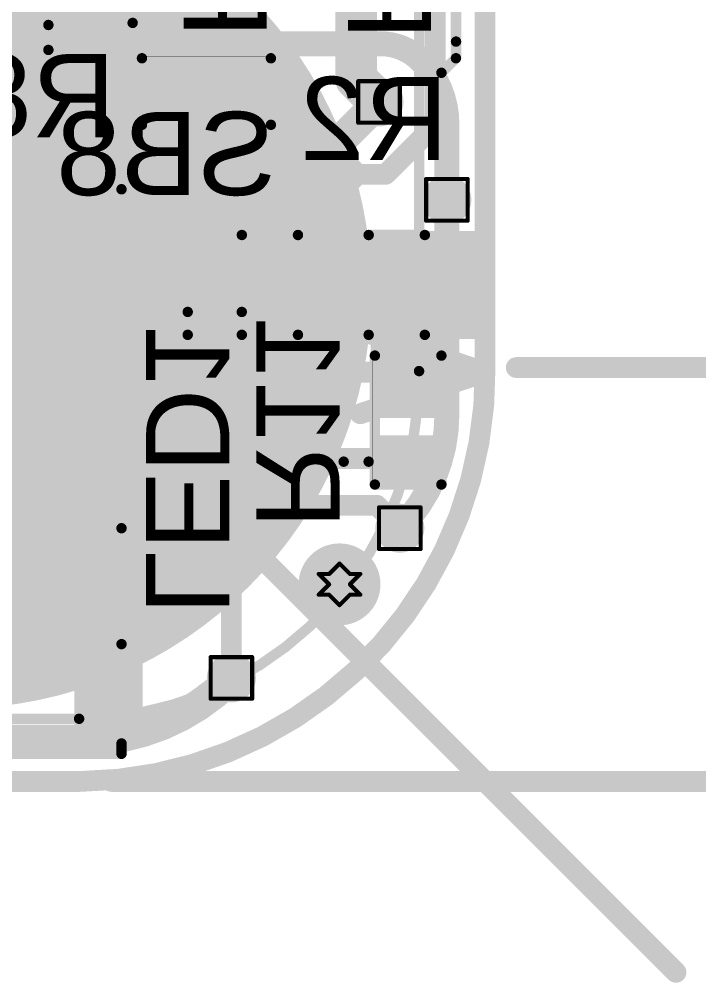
# Model space of a CAD drawing. Header units: millimetres. Extents: x -3.6 to 9.2, y -0.2 to 3.4.
# Drawn here: x -0.154 to 0.1727, y -0.1916 to 0.2718 of the extents above; entities that cross this region are included whole.
import ezdxf

# ---------------------------------------------------------------- set-up
doc = ezdxf.new("R2010")
doc.units = ezdxf.units.MM
doc.header["$MEASUREMENT"] = 0
for name, color, linetype in [('BottomLayer', 5, 'Continuous'), ('BottomOverlay', 54, 'Continuous'), ('BottomPaste', 16, 'Continuous'), ('BottomSolder', 6, 'Continuous'), ('DrillDrawing', 1, 'Continuous'), ('Mechanical1', 6, 'Continuous'), ('Mechanical2', 216, 'Continuous'), ('PadHoleLayer', 156, 'Continuous'), ('TopLayer', 1, 'Continuous'), ('TopOverlay', 2, 'Continuous'), ('TopPaste', 8, 'Continuous'), ('TopSolder', 216, 'Continuous'), ('ViaHoleLayer', 16, 'Continuous')]:
    doc.layers.add(name, color=color, linetype=linetype)
doc.styles.add('Arial', font='', dxfattribs={"height": 0.2})
doc.styles.get('Arial').set_extended_font_data('Arial')

# ---------------------------------------------------------------- blocks, each defined once
blk = doc.blocks.new('6_P___P____0_65___P_____B_1')
at = {"layer": 'BottomLayer'}
for points in [[(-0.00116, -0.09474), (-0.02084, -0.09474), (-0.02084, 0.06274), (-0.00116, 0.06274)], [(0.02443, -0.09474), (0.00475, -0.09474), (0.00475, 0.06274), (0.02443, 0.06274)], [(0.05002, -0.09474), (0.03034, -0.09474), (0.03034, 0.06274), (0.05002, 0.06274)], [(0.07561, -0.09474), (0.05593, -0.09474), (0.05593, 0.06274), (0.07561, 0.06274)], [(0.1012, -0.09474), (0.08152, -0.09474), (0.08152, 0.06274), (0.1012, 0.06274)], [(0.1268, -0.09474), (0.10711, -0.09474), (0.10711, 0.06274), (0.1268, 0.06274)]]:
    blk.add_hatch(color=5, dxfattribs=at).paths.add_polyline_path(points)
at = {"layer": 'BottomPaste'}
for points in [[(-0.00116, -0.09474), (-0.02084, -0.09474), (-0.02084, 0.06274), (-0.00116, 0.06274)], [(0.02443, -0.09474), (0.00475, -0.09474), (0.00475, 0.06274), (0.02443, 0.06274)], [(0.05002, -0.09474), (0.03034, -0.09474), (0.03034, 0.06274), (0.05002, 0.06274)], [(0.07561, -0.09474), (0.05593, -0.09474), (0.05593, 0.06274), (0.07561, 0.06274)], [(0.1012, -0.09474), (0.08152, -0.09474), (0.08152, 0.06274), (0.1012, 0.06274)], [(0.1268, -0.09474), (0.10711, -0.09474), (0.10711, 0.06274), (0.1268, 0.06274)]]:
    blk.add_hatch(color=16, dxfattribs=at).paths.add_polyline_path(points)
at = {"layer": 'BottomSolder'}
for points in [[(0.00284, -0.09874), (-0.02484, -0.09874), (-0.02484, 0.06674), (0.00284, 0.06674)], [(0.02843, -0.09874), (0.00075, -0.09874), (0.00075, 0.06674), (0.02843, 0.06674)], [(0.05402, -0.09874), (0.02634, -0.09874), (0.02634, 0.06674), (0.05402, 0.06674)], [(0.07961, -0.09874), (0.05193, -0.09874), (0.05193, 0.06674), (0.07961, 0.06674)], [(0.1052, -0.09874), (0.07752, -0.09874), (0.07752, 0.06674), (0.1052, 0.06674)], [(0.1308, -0.09874), (0.10311, -0.09874), (0.10311, 0.06674), (0.1308, 0.06674)]]:
    blk.add_hatch(color=6, dxfattribs=at).paths.add_polyline_path(points)
at = {"layer": 'BottomOverlay'}
for points, const_width in [([(-0.003, 0.084), (-0.018, 0.084)], 0.00787), ([(-0.011, 0.077), (-0.018, 0.084)], 0.00787), ([(-0.003, 0.084), (-0.01, 0.077)], 0.00787), ([(-0.02657, 0.068), (-0.02657, -0.095)], 0.005), ([(0.13253, 0.068), (-0.02657, 0.068)], 0.005), ([(0.13253, 0.068), (0.13253, -0.095)], 0.005), ([(-0.01171, -0.103), (-0.01871, -0.11)], 0.00787), ([(-0.00371, -0.11), (-0.01071, -0.103)], 0.00787), ([(-0.00371, -0.11), (-0.01871, -0.11)], 0.00787)]:
    blk.add_lwpolyline(points, dxfattribs=dict(at, const_width=const_width))
for points, const_width in [([(-0.01997, 0.084, 1), (-0.01603, 0.084, 1)], 0.00394), ([(-0.01997, 0.084, 1), (-0.01603, 0.084, 1)], 0.00394), ([(-0.00497, 0.084, 1), (-0.00103, 0.084, 1)], 0.00394), ([(-0.00497, 0.084, 1), (-0.00103, 0.084, 1)], 0.00394), ([(-0.01297, 0.077, 1), (-0.00903, 0.077, 1)], 0.00394), ([(-0.01197, 0.077, 1), (-0.00803, 0.077, 1)], 0.00394), ([(-0.02782, 0.068, 1), (-0.02532, 0.068, 1)], 0.0025), ([(-0.02782, 0.068, 1), (-0.02532, 0.068, 1)], 0.0025), ([(0.13128, 0.068, 1), (0.13378, 0.068, 1)], 0.0025), ([(0.13128, 0.068, 1), (0.13378, 0.068, 1)], 0.0025), ([(-0.02782, -0.095, 1), (-0.02532, -0.095, 1)], 0.0025), ([(0.13128, -0.095, 1), (0.13378, -0.095, 1)], 0.0025), ([(-0.01368, -0.103, 1), (-0.00974, -0.103, 1)], 0.00394), ([(-0.01268, -0.103, 1), (-0.00874, -0.103, 1)], 0.00394), ([(-0.02068, -0.11, 1), (-0.01674, -0.11, 1)], 0.00394), ([(-0.02068, -0.11, 1), (-0.01674, -0.11, 1)], 0.00394), ([(-0.00568, -0.11, 1), (-0.00174, -0.11, 1)], 0.00394), ([(-0.00568, -0.11, 1), (-0.00174, -0.11, 1)], 0.00394)]:
    blk.add_lwpolyline(points, format="xyb", close=True, dxfattribs=dict(at, const_width=const_width))
blk = doc.blocks.new('S______B______0402_B_2')
at = {"layer": 'BottomLayer'}
for points in [[(-0.0095, 0.0125), (-0.0095, -0.0125), (-0.0275, -0.0125), (-0.0275, 0.0125)], [(0.0275, 0.0125), (0.0275, -0.0125), (0.0095, -0.0125), (0.0095, 0.0125)]]:
    blk.add_hatch(color=5, dxfattribs=at).paths.add_polyline_path(points)
at = {"layer": 'BottomPaste'}
for points in [[(-0.0095, 0.0125), (-0.0095, -0.0125), (-0.0275, -0.0125), (-0.0275, 0.0125)], [(0.0275, 0.0125), (0.0275, -0.0125), (0.0095, -0.0125), (0.0095, 0.0125)]]:
    blk.add_hatch(color=16, dxfattribs=at).paths.add_polyline_path(points)
at = {"layer": 'BottomSolder'}
for points in [[(-0.00733, 0.01467), (-0.00733, -0.01467), (-0.02967, -0.01467), (-0.02967, 0.01467)], [(0.02967, 0.01467), (0.02967, -0.01467), (0.00733, -0.01467), (0.00733, 0.01467)]]:
    blk.add_hatch(color=6, dxfattribs=at).paths.add_polyline_path(points)
at = {"layer": 'BottomOverlay'}
for points, const_width in [([(-0.031, -0.016), (-0.031, 0.016)], 0.005), ([(-0.031, 0.016), (0.031, 0.016)], 0.005), ([(-0.032, 0.017), (0.032, 0.017)], 0.000127), ([(0.031, -0.016), (0.031, 0.016)], 0.005), ([(-0.031, -0.016), (0.031, -0.016)], 0.005)]:
    blk.add_lwpolyline(points, dxfattribs=dict(at, const_width=const_width))
for points, const_width in [([(-0.03225, 0.016, 1), (-0.02975, 0.016, 1)], 0.0025), ([(-0.03225, 0.016, 1), (-0.02975, 0.016, 1)], 0.0025), ([(-0.03203, 0.017, 1), (-0.03197, 0.017, 1)], 0.0000635), ([(0.02975, 0.016, 1), (0.03225, 0.016, 1)], 0.0025), ([(0.02975, 0.016, 1), (0.03225, 0.016, 1)], 0.0025), ([(0.03197, 0.017, 1), (0.03203, 0.017, 1)], 0.0000635), ([(-0.03225, -0.016, 1), (-0.02975, -0.016, 1)], 0.0025), ([(-0.03225, -0.016, 1), (-0.02975, -0.016, 1)], 0.0025), ([(0.02975, -0.016, 1), (0.03225, -0.016, 1)], 0.0025), ([(0.02975, -0.016, 1), (0.03225, -0.016, 1)], 0.0025)]:
    blk.add_lwpolyline(points, format="xyb", close=True, dxfattribs=dict(at, const_width=const_width))
blk = doc.blocks.new('RES_0402_B_14')
at = {"layer": 'BottomLayer'}
for points in [[(-0.0095, 0.0125), (-0.0095, -0.0125), (-0.0275, -0.0125), (-0.0275, 0.0125)], [(0.0275, 0.0125), (0.0275, -0.0125), (0.0095, -0.0125), (0.0095, 0.0125)]]:
    blk.add_hatch(color=5, dxfattribs=at).paths.add_polyline_path(points)
at = {"layer": 'BottomPaste'}
for points in [[(-0.0095, 0.0125), (-0.0095, -0.0125), (-0.0275, -0.0125), (-0.0275, 0.0125)], [(0.0275, 0.0125), (0.0275, -0.0125), (0.0095, -0.0125), (0.0095, 0.0125)]]:
    blk.add_hatch(color=16, dxfattribs=at).paths.add_polyline_path(points)
at = {"layer": 'BottomSolder'}
for points in [[(-0.00733, 0.01467), (-0.00733, -0.01467), (-0.02967, -0.01467), (-0.02967, 0.01467)], [(0.02967, 0.01467), (0.02967, -0.01467), (0.00733, -0.01467), (0.00733, 0.01467)]]:
    blk.add_hatch(color=6, dxfattribs=at).paths.add_polyline_path(points)
at = {"layer": 'BottomOverlay'}
for points, const_width in [([(-0.031, 0.016), (-0.031, -0.016)], 0.005), ([(-0.031, 0.016), (0.031, 0.016)], 0.005), ([(-0.032, 0.017), (0.032, 0.017)], 0.000127), ([(0.031, 0.016), (0.031, -0.016)], 0.005), ([(-0.031, -0.016), (0.031, -0.016)], 0.005)]:
    blk.add_lwpolyline(points, dxfattribs=dict(at, const_width=const_width))
for points, const_width in [([(-0.03225, 0.016, 1), (-0.02975, 0.016, 1)], 0.0025), ([(-0.03225, 0.016, 1), (-0.02975, 0.016, 1)], 0.0025), ([(-0.03203, 0.017, 1), (-0.03197, 0.017, 1)], 0.0000635), ([(0.02975, 0.016, 1), (0.03225, 0.016, 1)], 0.0025), ([(0.02975, 0.016, 1), (0.03225, 0.016, 1)], 0.0025), ([(0.03197, 0.017, 1), (0.03203, 0.017, 1)], 0.0000635), ([(-0.03225, -0.016, 1), (-0.02975, -0.016, 1)], 0.0025), ([(-0.03225, -0.016, 1), (-0.02975, -0.016, 1)], 0.0025), ([(0.02975, -0.016, 1), (0.03225, -0.016, 1)], 0.0025), ([(0.02975, -0.016, 1), (0.03225, -0.016, 1)], 0.0025)]:
    blk.add_lwpolyline(points, format="xyb", close=True, dxfattribs=dict(at, const_width=const_width))
blk = doc.blocks.new('LED_0603_B_17')
at = {"layer": 'BottomLayer'}
for points in [[(-0.03937, 0.01969), (-0.01969, 0.01969), (-0.01969, -0.01969), (-0.03937, -0.01969)], [(0.01969, 0.01969), (0.03937, 0.01969), (0.03937, -0.01969), (0.01969, -0.01969)]]:
    blk.add_hatch(color=5, dxfattribs=at).paths.add_polyline_path(points)
at = {"layer": 'BottomOverlay'}
blk.add_hatch(color=54, dxfattribs=at).paths.add_polyline_path([(0.044, -0.026), (0.069, -0.026), (0.069, 0.026), (0.044, 0.026)])
at = {"layer": 'BottomPaste'}
for points in [[(-0.03937, 0.01969), (-0.01969, 0.01969), (-0.01969, -0.01969), (-0.03937, -0.01969)], [(0.01969, 0.01969), (0.03937, 0.01969), (0.03937, -0.01969), (0.01969, -0.01969)]]:
    blk.add_hatch(color=16, dxfattribs=at).paths.add_polyline_path(points)
at = {"layer": 'BottomSolder'}
for points in [[(-0.04337, 0.02369), (-0.01569, 0.02369), (-0.01569, -0.02369), (-0.04337, -0.02369)], [(0.01569, 0.02369), (0.04337, 0.02369), (0.04337, -0.02369), (0.01569, -0.02369)]]:
    blk.add_hatch(color=6, dxfattribs=at).paths.add_polyline_path(points)
at = {"layer": 'BottomOverlay', "const_width": 0.005}
for points in [[(-0.044, -0.024), (-0.044, 0.024)], [(-0.044, 0.024), (-0.017, 0.024)], [(0.017, 0.024), (0.044, 0.024)], [(0.044, -0.024), (0.044, 0.024)], [(-0.044, -0.024), (-0.017, -0.024)], [(0.017, -0.024), (0.044, -0.024)]]:
    blk.add_lwpolyline(points, dxfattribs=at)
at = {"layer": 'BottomOverlay', "const_width": 0.0025}
for points in [[(-0.04525, 0.024, 1), (-0.04275, 0.024, 1)], [(-0.04525, 0.024, 1), (-0.04275, 0.024, 1)], [(-0.01825, 0.024, 1), (-0.01575, 0.024, 1)], [(0.01575, 0.024, 1), (0.01825, 0.024, 1)], [(0.04275, 0.024, 1), (0.04525, 0.024, 1)], [(0.04275, 0.024, 1), (0.04525, 0.024, 1)], [(-0.04525, -0.024, 1), (-0.04275, -0.024, 1)], [(-0.04525, -0.024, 1), (-0.04275, -0.024, 1)], [(-0.01825, -0.024, 1), (-0.01575, -0.024, 1)], [(0.01575, -0.024, 1), (0.01825, -0.024, 1)], [(0.04275, -0.024, 1), (0.04525, -0.024, 1)], [(0.04275, -0.024, 1), (0.04525, -0.024, 1)]]:
    blk.add_lwpolyline(points, format="xyb", close=True, dxfattribs=at)
blk = doc.blocks.new('R__0402_B_23')
at = {"layer": 'BottomLayer'}
for points in [[(-0.0095, 0.0125), (-0.0095, -0.0125), (-0.0275, -0.0125), (-0.0275, 0.0125)], [(0.0275, 0.0125), (0.0275, -0.0125), (0.0095, -0.0125), (0.0095, 0.0125)]]:
    blk.add_hatch(color=5, dxfattribs=at).paths.add_polyline_path(points)
at = {"layer": 'BottomPaste'}
for points in [[(-0.0095, 0.0125), (-0.0095, -0.0125), (-0.0275, -0.0125), (-0.0275, 0.0125)], [(0.0275, 0.0125), (0.0275, -0.0125), (0.0095, -0.0125), (0.0095, 0.0125)]]:
    blk.add_hatch(color=16, dxfattribs=at).paths.add_polyline_path(points)
at = {"layer": 'BottomSolder'}
for points in [[(-0.0055, 0.0165), (-0.0055, -0.0165), (-0.0315, -0.0165), (-0.0315, 0.0165)], [(0.0315, 0.0165), (0.0315, -0.0165), (0.0055, -0.0165), (0.0055, 0.0165)]]:
    blk.add_hatch(color=6, dxfattribs=at).paths.add_polyline_path(points)
at = {"layer": 'BottomOverlay'}
for points, const_width in [([(-0.031, 0.016), (0.031, 0.016)], 0.005), ([(-0.031, -0.016), (-0.031, 0.016)], 0.005), ([(-0.032, 0.017), (0.032, 0.017)], 0.000127), ([(0.031, -0.016), (0.031, 0.016)], 0.005), ([(-0.031, -0.016), (0.031, -0.016)], 0.005)]:
    blk.add_lwpolyline(points, dxfattribs=dict(at, const_width=const_width))
for points, const_width in [([(-0.03225, 0.016, 1), (-0.02975, 0.016, 1)], 0.0025), ([(-0.03225, 0.016, 1), (-0.02975, 0.016, 1)], 0.0025), ([(-0.03203, 0.017, 1), (-0.03197, 0.017, 1)], 0.0000635), ([(0.02975, 0.016, 1), (0.03225, 0.016, 1)], 0.0025), ([(0.02975, 0.016, 1), (0.03225, 0.016, 1)], 0.0025), ([(0.03197, 0.017, 1), (0.03203, 0.017, 1)], 0.0000635), ([(-0.03225, -0.016, 1), (-0.02975, -0.016, 1)], 0.0025), ([(-0.03225, -0.016, 1), (-0.02975, -0.016, 1)], 0.0025), ([(0.02975, -0.016, 1), (0.03225, -0.016, 1)], 0.0025), ([(0.02975, -0.016, 1), (0.03225, -0.016, 1)], 0.0025)]:
    blk.add_lwpolyline(points, format="xyb", close=True, dxfattribs=dict(at, const_width=const_width))
blk = doc.blocks.new('SEMG_SENSOR_33')
at = {"layer": 'TopLayer'}
h = blk.add_hatch(color=1, dxfattribs=at)
edge = h.paths.add_edge_path()
edge.add_arc((0, -0.3932), 0.19685, 0, 360)
at = {"layer": 'TopPaste'}
h = blk.add_hatch(color=8, dxfattribs=at)
edge = h.paths.add_edge_path()
edge.add_arc((0, -0.3932), 0.19685, 0, 360)
at = {"layer": 'TopSolder'}
h = blk.add_hatch(color=216, dxfattribs=at)
edge = h.paths.add_edge_path()
edge.add_arc((0, -0.3932), 0.20085, 0, 360)
at = {"layer": 'TopOverlay', "const_width": 0.005}
for points in [[(0.22375, -0.43172), (0.22375, 0.43172)], [(-0.06026, -0.59892), (0.06026, -0.59892)]]:
    blk.add_lwpolyline(points, dxfattribs=at)
blk.add_lwpolyline([(0.22375, -0.43172, -0.414214), (0.06026, -0.59892)], format="xyb", dxfattribs=at)
at = {"layer": 'TopOverlay', "const_width": 0.0025}
for points in [[(0.2225, -0.43172, 1), (0.225, -0.43172, 1)], [(0.2225, -0.43172, 1), (0.225, -0.43172, 1)], [(0.05901, -0.59892, 1), (0.06151, -0.59892, 1)], [(0.05901, -0.59892, 1), (0.06151, -0.59892, 1)]]:
    blk.add_lwpolyline(points, format="xyb", close=True, dxfattribs=at)

msp = doc.modelspace()

# ---------------------------------------------------------------- hatches: boundary and pattern name
at = {"layer": 'BottomLayer'}
for points in [[(-0.19598, 0.253), (-0.141, 0.253), (-0.141, 0.299), (-0.19598, 0.299)], [(-0.056, 0.124), (-0.022, 0.124), (-0.022, 0.266), (-0.056, 0.266)], [(0.01502, 0.08), (0.04602, 0.08), (0.04602, 0.168), (0.01502, 0.168)], [(-0.09859, -0.0325), (-0.09859, -0.0725), (-0.12359, -0.0725), (-0.12359, -0.0325)]]:
    msp.add_hatch(color=5, dxfattribs=at).paths.add_polyline_path(points)
h = msp.add_hatch(color=5, dxfattribs=at)
edge = h.paths.add_edge_path()
edge.add_arc((0.019, 0.232), 0.01181, 0, 360)
h = msp.add_hatch(color=5, dxfattribs=at)
edge = h.paths.add_edge_path()
edge.add_arc((0.05163, 0.1849), 0.01181, 0, 360)
h = msp.add_hatch(color=5, dxfattribs=at)
edge = h.paths.add_edge_path()
edge.add_arc((0.029, 0.027), 0.01181, 0, 360)
h = msp.add_hatch(color=5, dxfattribs=at)
edge = h.paths.add_edge_path()
edge.add_arc((-0.052, -0.045), 0.01181, 0, 360)
at = {"layer": 'BottomPaste'}
msp.add_hatch(color=16, dxfattribs=at).paths.add_polyline_path([(-0.09859, -0.0325), (-0.09859, -0.0725), (-0.12359, -0.0725), (-0.12359, -0.0325)])
at = {"layer": 'BottomSolder'}
h = msp.add_hatch(color=6, dxfattribs=at)
edge = h.paths.add_edge_path()
edge.add_arc((0, 0), 0.004, 0, 360)
msp.add_hatch(color=6, dxfattribs=at).paths.add_polyline_path([(-0.09459, -0.0285), (-0.09459, -0.0765), (-0.12759, -0.0765), (-0.12759, -0.0285)])
at = {"layer": 'PadHoleLayer'}
h = msp.add_hatch(color=156, dxfattribs=at)
edge = h.paths.add_edge_path()
edge.add_arc((0, 0), 0.01969, 0, 360)
at = {"layer": 'TopLayer'}
h = msp.add_hatch(color=1, dxfattribs=at)
edge = h.paths.add_edge_path()
edge.add_arc((0.019, 0.232), 0.01181, 0, 360)
h = msp.add_hatch(color=1, dxfattribs=at)
edge = h.paths.add_edge_path()
edge.add_arc((0.05163, 0.1849), 0.01181, 0, 360)
h = msp.add_hatch(color=1, dxfattribs=at)
edge = h.paths.add_edge_path()
edge.add_arc((0.029, 0.027), 0.01181, 0, 360)
h = msp.add_hatch(color=1, dxfattribs=at)
edge = h.paths.add_edge_path()
edge.add_arc((-0.052, -0.045), 0.01181, 0, 360)
at = {"layer": 'TopSolder'}
h = msp.add_hatch(color=216, dxfattribs=at)
edge = h.paths.add_edge_path()
edge.add_arc((0, 0), 0.004, 0, 360)
at = {"layer": 'ViaHoleLayer'}
h = msp.add_hatch(color=16, dxfattribs=at)
edge = h.paths.add_edge_path()
edge.add_arc((0.019, 0.232), 0.00591, 0, 360)
h = msp.add_hatch(color=16, dxfattribs=at)
edge = h.paths.add_edge_path()
edge.add_arc((0.05163, 0.1849), 0.00591, 0, 360)
h = msp.add_hatch(color=16, dxfattribs=at)
edge = h.paths.add_edge_path()
edge.add_arc((0.029, 0.027), 0.00591, 0, 360)
h = msp.add_hatch(color=16, dxfattribs=at)
edge = h.paths.add_edge_path()
edge.add_arc((-0.052, -0.045), 0.00591, 0, 360)

# ---------------------------------------------------------------- linework, layer by layer
at = {"layer": 'BottomLayer'}
for points, const_width in [([(-0.0825, 0.2635), (-0.04787, 0.29813)], 0.012), ([(-0.0825, 0.237), (-0.0825, 0.2635)], 0.012), ([(-0.042, 0.26), (0.01969, 0.26)], 0.012), ([(-0.0455, 0.237), (-0.0455, 0.25155)], 0.012), ([(-0.0455, 0.2115), (-0.0455, 0.237)], 0.01), ([(-0.0015, 0.2115), (0.019, 0.232)], 0.015), ([(0.05163, 0.1849), (0.05163, 0.2215)], 0.012), ([(-0.0455, 0.2115), (-0.039, 0.218)], 0.015), ([(-0.048, 0.209), (-0.0455, 0.2115)], 0.015), ([(-0.0015, 0.114), (-0.0015, 0.2115)], 0.015), ([(-0.146, 0.199), (-0.136, 0.209)], 0.015), ([(-0.136, 0.209), (-0.048, 0.209)], 0.015), ([(-0.146, 0.183), (-0.146, 0.199)], 0.015), ([(-0.0995, 0.016), (-0.0015, 0.114)], 0.015), ([(-0.088, -0.003), (-0.0245, 0.0605)], 0.01), ([(-0.0245, 0.0605), (0.033, 0.0605)], 0.01), ([(-0.052, 0.007), (-0.021, 0.038)], 0.01), ([(-0.021, 0.038), (0.018, 0.038)], 0.01), ([(0.018, 0.038), (0.029, 0.027)], 0.01), ([(-0.162, 0.016), (-0.0995, 0.016)], 0.015), ([(-0.052, -0.045), (-0.052, 0.007)], 0.01), ([(-0.27116, -0.003), (-0.088, -0.003)], 0.01)]:
    msp.add_lwpolyline(points, dxfattribs=dict(at, const_width=const_width))
for points, const_width in [([(-0.0855, 0.2635, 1), (-0.0795, 0.2635, 1)], 0.006), ([(-0.0855, 0.2635, 1), (-0.0795, 0.2635, 1)], 0.006), ([(-0.045, 0.26, 1), (-0.039, 0.26, 1)], 0.006), ([(-0.045, 0.26, 1), (-0.039, 0.26, 1)], 0.006), ([(0.01669, 0.26, 1), (0.02269, 0.26, 1)], 0.006), ([(0.01669, 0.26, 1), (0.02269, 0.26, 1)], 0.006), ([(-0.0485, 0.25155, 1), (-0.0425, 0.25155, 1)], 0.006), ([(-0.0485, 0.25155, 1), (-0.0425, 0.25155, 1)], 0.006), ([(0.036, 0.252, 1), (0.042, 0.252, 1)], 0.006), ([(0.036, 0.252, 1), (0.042, 0.252, 1)], 0.006), ([(-0.0855, 0.237, 1), (-0.0795, 0.237, 1)], 0.006), ([(-0.0485, 0.237, 1), (-0.0425, 0.237, 1)], 0.006), ([(-0.048, 0.237, 1), (-0.043, 0.237, 1)], 0.005), ([(0.01525, 0.232, 1), (0.02275, 0.232, 1)], 0.0075), ([(0.04863, 0.2215, 1), (0.05463, 0.2215, 1)], 0.006), ([(0.04863, 0.2215, 1), (0.05463, 0.2215, 1)], 0.006), ([(-0.04275, 0.218, 1), (-0.03525, 0.218, 1)], 0.0075), ([(-0.04925, 0.2115, 1), (-0.04175, 0.2115, 1)], 0.0075), ([(-0.04925, 0.2115, 1), (-0.04175, 0.2115, 1)], 0.0075), ([(-0.00525, 0.2115, 1), (0.00225, 0.2115, 1)], 0.0075), ([(-0.00525, 0.2115, 1), (0.00225, 0.2115, 1)], 0.0075), ([(-0.13975, 0.209, 1), (-0.13225, 0.209, 1)], 0.0075), ([(-0.13975, 0.209, 1), (-0.13225, 0.209, 1)], 0.0075), ([(-0.05175, 0.209, 1), (-0.04425, 0.209, 1)], 0.0075), ([(-0.05175, 0.209, 1), (-0.04425, 0.209, 1)], 0.0075), ([(-0.048, 0.2115, 1), (-0.043, 0.2115, 1)], 0.005), ([(-0.14975, 0.199, 1), (-0.14225, 0.199, 1)], 0.0075), ([(-0.14975, 0.199, 1), (-0.14225, 0.199, 1)], 0.0075), ([(-0.14975, 0.183, 1), (-0.14225, 0.183, 1)], 0.0075), ([(0.04863, 0.1849, 1), (0.05463, 0.1849, 1)], 0.006), ([(-0.00525, 0.114, 1), (0.00225, 0.114, 1)], 0.0075), ([(-0.00525, 0.114, 1), (0.00225, 0.114, 1)], 0.0075), ([(-0.027, 0.0605, 1), (-0.022, 0.0605, 1)], 0.005), ([(-0.027, 0.0605, 1), (-0.022, 0.0605, 1)], 0.005), ([(0.0305, 0.0605, 1), (0.0355, 0.0605, 1)], 0.005), ([(-0.0235, 0.038, 1), (-0.0185, 0.038, 1)], 0.005), ([(-0.0235, 0.038, 1), (-0.0185, 0.038, 1)], 0.005), ([(0.0155, 0.038, 1), (0.0205, 0.038, 1)], 0.005), ([(0.0155, 0.038, 1), (0.0205, 0.038, 1)], 0.005), ([(0.0265, 0.027, 1), (0.0315, 0.027, 1)], 0.005), ([(-0.10325, 0.016, 1), (-0.09575, 0.016, 1)], 0.0075), ([(-0.10325, 0.016, 1), (-0.09575, 0.016, 1)], 0.0075), ([(-0.0545, 0.007, 1), (-0.0495, 0.007, 1)], 0.005), ([(-0.0545, 0.007, 1), (-0.0495, 0.007, 1)], 0.005), ([(-0.0905, -0.003, 1), (-0.0855, -0.003, 1)], 0.005), ([(-0.0905, -0.003, 1), (-0.0855, -0.003, 1)], 0.005), ([(-0.0545, -0.045, 1), (-0.0495, -0.045, 1)], 0.005)]:
    msp.add_lwpolyline(points, format="xyb", close=True, dxfattribs=dict(at, const_width=const_width))
at = {"layer": 'BottomLayer', "const_width": 0.012}
for points in [[(-0.0455, 0.25155, -0.198912), (-0.042, 0.26)], [(0.01969, 0.26, -0.198912), (0.039, 0.252)], [(0.039, 0.252, -0.198912), (0.05163, 0.2215)]]:
    msp.add_lwpolyline(points, format="xyb", dxfattribs=at)
at = {"layer": 'BottomOverlay', "const_width": 0.005}
for points in [[(0.05602, 0.261), (0.05602, 0.424)], [(-0.14, 0.257), (-0.14, 0.269)], [(0.056, 0.253), (0.05602, 0.261)], [(0.049, 0.246), (0.056, 0.253)], [(-0.073, 0.12), (-0.073, 0.131)], [(-0.073, 0.131), (-0.047, 0.131)], [(0.002, 0.059), (0.014, 0.059)], [(-0.10483, -0.02875), (-0.10483, 0.027)], [(-0.10483, -0.0815), (-0.10483, -0.0765)], [(-0.26369, -0.0815), (-0.10483, -0.0815)]]:
    msp.add_lwpolyline(points, dxfattribs=at)
at = {"layer": 'BottomOverlay', "const_width": 0.0025}
for points in [[(-0.14125, 0.269, 1), (-0.13875, 0.269, 1)], [(-0.14125, 0.257, 1), (-0.13875, 0.257, 1)], [(0.05477, 0.261, 1), (0.05727, 0.261, 1)], [(0.05477, 0.261, 1), (0.05727, 0.261, 1)], [(0.05475, 0.253, 1), (0.05725, 0.253, 1)], [(0.05475, 0.253, 1), (0.05725, 0.253, 1)], [(0.04775, 0.246, 1), (0.05025, 0.246, 1)], [(-0.07425, 0.131, 1), (-0.07175, 0.131, 1)], [(-0.07425, 0.131, 1), (-0.07175, 0.131, 1)], [(-0.04825, 0.131, 1), (-0.04575, 0.131, 1)], [(-0.07425, 0.12, 1), (-0.07175, 0.12, 1)], [(0.00075, 0.059, 1), (0.00325, 0.059, 1)], [(0.01275, 0.059, 1), (0.01525, 0.059, 1)], [(-0.10608, 0.027, 1), (-0.10358, 0.027, 1)], [(-0.10608, -0.02875, 1), (-0.10358, -0.02875, 1)], [(-0.10608, -0.0765, 1), (-0.10358, -0.0765, 1)], [(-0.10608, -0.0815, 1), (-0.10358, -0.0815, 1)], [(-0.10608, -0.0815, 1), (-0.10358, -0.0815, 1)]]:
    msp.add_lwpolyline(points, format="xyb", close=True, dxfattribs=at)
at = {"layer": 'DrillDrawing', "const_width": 0.002}
for points in [[(0.009, 0.242), (0.029, 0.242)], [(0.009, 0.222), (0.009, 0.242)], [(0.029, 0.222), (0.029, 0.242)], [(0.009, 0.222), (0.029, 0.222)], [(0.04163, 0.1949), (0.06163, 0.1949)], [(0.04163, 0.1749), (0.04163, 0.1949)], [(0.06163, 0.1749), (0.06163, 0.1949)], [(0.04163, 0.1749), (0.06163, 0.1749)], [(0.019, 0.037), (0.039, 0.037)], [(0.019, 0.017), (0.019, 0.037)], [(0.039, 0.017), (0.039, 0.037)], [(0.019, 0.017), (0.039, 0.017)], [(-0.005, 0.005), (0, 0.01)], [(0, 0.01), (0.005, 0.005)], [(-0.01, 0.005), (-0.005, 0)], [(-0.01, 0.005), (-0.005, 0.005)], [(0.005, 0.005), (0.01, 0.005)], [(0.005, 0), (0.01, 0.005)], [(-0.01, -0.005), (-0.005, 0)], [(0.005, 0), (0.01, -0.005)], [(-0.01, -0.005), (-0.005, -0.005)], [(-0.005, -0.005), (0, -0.01)], [(0, -0.01), (0.005, -0.005)], [(0.005, -0.005), (0.01, -0.005)], [(-0.062, -0.035), (-0.042, -0.035)], [(-0.062, -0.055), (-0.062, -0.035)], [(-0.042, -0.055), (-0.042, -0.035)], [(-0.062, -0.055), (-0.042, -0.055)]]:
    msp.add_lwpolyline(points, dxfattribs=at)
at = {"layer": 'DrillDrawing', "const_width": 0.001}
for points in [[(0.0085, 0.242, 1), (0.0095, 0.242, 1)], [(0.0085, 0.242, 1), (0.0095, 0.242, 1)], [(0.0285, 0.242, 1), (0.0295, 0.242, 1)], [(0.0285, 0.242, 1), (0.0295, 0.242, 1)], [(0.0085, 0.222, 1), (0.0095, 0.222, 1)], [(0.0085, 0.222, 1), (0.0095, 0.222, 1)], [(0.0285, 0.222, 1), (0.0295, 0.222, 1)], [(0.0285, 0.222, 1), (0.0295, 0.222, 1)], [(0.04113, 0.1949, 1), (0.04213, 0.1949, 1)], [(0.04113, 0.1949, 1), (0.04213, 0.1949, 1)], [(0.06113, 0.1949, 1), (0.06213, 0.1949, 1)], [(0.06113, 0.1949, 1), (0.06213, 0.1949, 1)], [(0.04113, 0.1749, 1), (0.04213, 0.1749, 1)], [(0.04113, 0.1749, 1), (0.04213, 0.1749, 1)], [(0.06113, 0.1749, 1), (0.06213, 0.1749, 1)], [(0.06113, 0.1749, 1), (0.06213, 0.1749, 1)], [(0.0185, 0.037, 1), (0.0195, 0.037, 1)], [(0.0185, 0.037, 1), (0.0195, 0.037, 1)], [(0.0385, 0.037, 1), (0.0395, 0.037, 1)], [(0.0385, 0.037, 1), (0.0395, 0.037, 1)], [(0.0185, 0.017, 1), (0.0195, 0.017, 1)], [(0.0185, 0.017, 1), (0.0195, 0.017, 1)], [(0.0385, 0.017, 1), (0.0395, 0.017, 1)], [(0.0385, 0.017, 1), (0.0395, 0.017, 1)], [(-0.0005, 0.01, 1), (0.0005, 0.01, 1)], [(-0.0005, 0.01, 1), (0.0005, 0.01, 1)], [(-0.0105, 0.005, 1), (-0.0095, 0.005, 1)], [(-0.0105, 0.005, 1), (-0.0095, 0.005, 1)], [(-0.0055, 0.005, 1), (-0.0045, 0.005, 1)], [(-0.0055, 0.005, 1), (-0.0045, 0.005, 1)], [(0.0045, 0.005, 1), (0.0055, 0.005, 1)], [(0.0045, 0.005, 1), (0.0055, 0.005, 1)], [(0.0095, 0.005, 1), (0.0105, 0.005, 1)], [(0.0095, 0.005, 1), (0.0105, 0.005, 1)], [(-0.0055, 0, 1), (-0.0045, 0, 1)], [(-0.0055, 0, 1), (-0.0045, 0, 1)], [(0.0045, 0, 1), (0.0055, 0, 1)], [(0.0045, 0, 1), (0.0055, 0, 1)], [(-0.0105, -0.005, 1), (-0.0095, -0.005, 1)], [(-0.0105, -0.005, 1), (-0.0095, -0.005, 1)], [(-0.0055, -0.005, 1), (-0.0045, -0.005, 1)], [(-0.0055, -0.005, 1), (-0.0045, -0.005, 1)], [(0.0045, -0.005, 1), (0.0055, -0.005, 1)], [(0.0045, -0.005, 1), (0.0055, -0.005, 1)], [(0.0095, -0.005, 1), (0.0105, -0.005, 1)], [(0.0095, -0.005, 1), (0.0105, -0.005, 1)], [(-0.0005, -0.01, 1), (0.0005, -0.01, 1)], [(-0.0005, -0.01, 1), (0.0005, -0.01, 1)], [(-0.0625, -0.035, 1), (-0.0615, -0.035, 1)], [(-0.0625, -0.035, 1), (-0.0615, -0.035, 1)], [(-0.0425, -0.035, 1), (-0.0415, -0.035, 1)], [(-0.0425, -0.035, 1), (-0.0415, -0.035, 1)], [(-0.0625, -0.055, 1), (-0.0615, -0.055, 1)], [(-0.0625, -0.055, 1), (-0.0615, -0.055, 1)], [(-0.0425, -0.055, 1), (-0.0415, -0.055, 1)], [(-0.0425, -0.055, 1), (-0.0415, -0.055, 1)]]:
    msp.add_lwpolyline(points, format="xyb", close=True, dxfattribs=at)
at = {"layer": 'Mechanical1', "const_width": 0.01}
for points in [[(0.01001, 0.12206), (0.07001, 0.10206)], [(-0.12684, 0.10206), (0.07001, 0.10206)], [(-0.12684, 0.10206), (0.1618, -0.18658)], [(0.01001, 0.08206), (0.07001, 0.10206)], [(0.085, 0.10427), (0.44202, 0.10427)], [(-0.10963, -0.09478), (0.83702, -0.09478)]]:
    msp.add_lwpolyline(points, dxfattribs=at)
at = {"layer": 'Mechanical1', "const_width": 0.005}
for points in [[(0.00751, 0.12206, 1), (0.01251, 0.12206, 1)], [(-0.12934, 0.10206, 1), (-0.12434, 0.10206, 1)], [(-0.12934, 0.10206, 1), (-0.12434, 0.10206, 1)], [(0.06751, 0.10206, 1), (0.07251, 0.10206, 1)], [(0.06751, 0.10206, 1), (0.07251, 0.10206, 1)], [(0.06751, 0.10206, 1), (0.07251, 0.10206, 1)], [(0.0825, 0.10427, 1), (0.0875, 0.10427, 1)], [(0.00751, 0.08206, 1), (0.01251, 0.08206, 1)], [(-0.11213, -0.09478, 1), (-0.10713, -0.09478, 1)], [(0.1593, -0.18658, 1), (0.1643, -0.18658, 1)]]:
    msp.add_lwpolyline(points, format="xyb", close=True, dxfattribs=at)
at = {"layer": 'Mechanical2', "const_width": 0.01}
for points in [[(0.07, 0.10427), (0.07, 0.965)], [(-0.24587, -0.09478), (-0.12463, -0.09478)]]:
    msp.add_lwpolyline(points, dxfattribs=at)
msp.add_lwpolyline([(0.07, 0.10427, -0.414214), (-0.12463, -0.09478)], format="xyb", dxfattribs=at)
at = {"layer": 'Mechanical2', "const_width": 0.005}
for points in [[(0.0675, 0.10427, 1), (0.0725, 0.10427, 1)], [(0.0675, 0.10427, 1), (0.0725, 0.10427, 1)], [(-0.12713, -0.09478, 1), (-0.12213, -0.09478, 1)], [(-0.12713, -0.09478, 1), (-0.12213, -0.09478, 1)]]:
    msp.add_lwpolyline(points, format="xyb", close=True, dxfattribs=at)
at = {"layer": 'TopLayer'}
for points, const_width in [([(0.046, 0.221), (0.046, 0.44)], 0.01), ([(0.008, 0.243), (0.008, 0.288)], 0.02), ([(0.008, 0.243), (0.019, 0.232)], 0.02), ([(0.02219, 0.19719), (0.046, 0.221)], 0.01), ([(-0.13956, 0.187), (-0.12937, 0.19719)], 0.018), ([(-0.12937, 0.19719), (0.00319, 0.19719)], 0.018), ([(0.00319, 0.19719), (0.02219, 0.19719)], 0.01), ([(-0.18549, 0.14107), (-0.13956, 0.187)], 0.022), ([(0.05163, 0.08164), (0.05163, 0.1849)], 0.012), ([(-0.05271, -0.04571), (-0.052, -0.045)], 0.015), ([(-0.27696, -0.075), (-0.12342, -0.075)], 0.015)]:
    msp.add_lwpolyline(points, dxfattribs=dict(at, const_width=const_width))
for points, const_width in [([(0.003, 0.243, 1), (0.013, 0.243, 1)], 0.01), ([(0.003, 0.243, 1), (0.013, 0.243, 1)], 0.01), ([(0.014, 0.232, 1), (0.024, 0.232, 1)], 0.01), ([(0.0435, 0.221, 1), (0.0485, 0.221, 1)], 0.005), ([(0.0435, 0.221, 1), (0.0485, 0.221, 1)], 0.005), ([(-0.13387, 0.19719, 1), (-0.12487, 0.19719, 1)], 0.009), ([(-0.13387, 0.19719, 1), (-0.12487, 0.19719, 1)], 0.009), ([(-0.00131, 0.19719, 1), (0.00769, 0.19719, 1)], 0.009), ([(0.00069, 0.19719, 1), (0.00569, 0.19719, 1)], 0.005), ([(0.01969, 0.19719, 1), (0.02469, 0.19719, 1)], 0.005), ([(0.01969, 0.19719, 1), (0.02469, 0.19719, 1)], 0.005), ([(-0.14506, 0.187, 1), (-0.13406, 0.187, 1)], 0.011), ([(-0.14406, 0.187, 1), (-0.13506, 0.187, 1)], 0.009), ([(0.04863, 0.1849, 1), (0.05463, 0.1849, 1)], 0.006), ([(0.04863, 0.08164, 1), (0.05463, 0.08164, 1)], 0.006), ([(0.04863, 0.08164, 1), (0.05463, 0.08164, 1)], 0.006), ([(0.026, 0.027, 1), (0.032, 0.027, 1)], 0.006), ([(-0.05646, -0.04571, 1), (-0.04896, -0.04571, 1)], 0.0075), ([(-0.05646, -0.04571, 1), (-0.04896, -0.04571, 1)], 0.0075), ([(-0.05575, -0.045, 1), (-0.04825, -0.045, 1)], 0.0075), ([(-0.12717, -0.075, 1), (-0.11967, -0.075, 1)], 0.0075), ([(-0.12717, -0.075, 1), (-0.11967, -0.075, 1)], 0.0075)]:
    msp.add_lwpolyline(points, format="xyb", close=True, dxfattribs=dict(at, const_width=const_width))
for points, const_width in [([(0.05163, 0.08164, -0.198912), (0.029, 0.027)], 0.012), ([(-0.05271, -0.04571, -0.198912), (-0.12342, -0.075)], 0.015)]:
    msp.add_lwpolyline(points, format="xyb", dxfattribs=dict(at, const_width=const_width))

# ---------------------------------------------------------------- block references
for name, p in [('SEMG_SENSOR_33', (-0.18549, 0.53427)), ('R__0402_B_23', (-0.13048, 0.286)), ('S______B______0402_B_2', (-0.064, 0.237)), ('LED_0603_B_17', (-0.00298, 0.144))]:
    msp.add_blockref(name, p)
for name, p, rotation in [('6_P___P____0_65___P_____B_1', (-0.13141, 0.095), 180), ('RES_0402_B_14', (0.033, 0.079), 90)]:
    msp.add_blockref(name, p, dxfattribs=dict(rotation=rotation))

# ---------------------------------------------------------------- texts
at = {"layer": 'BottomOverlay', "style": 'Arial', "text_generation_flag": 2}
for s, p in [('R3', (-0.07499, 0.26268)), ('R6', (0.00401, 0.26168)), ('R11', (-0.03999, 0.02668)), ('LED1', (-0.09299, -0.01465))]:
    msp.add_text(s, height=0.04, rotation=270, dxfattribs=at).set_placement(p)
for s, p in [('R8', (-0.10768, 0.21501)), ('R2', (0.05232, 0.20401)), ('SB8', (-0.03063, 0.1872))]:
    msp.add_text(s, height=0.04, dxfattribs=at).set_placement(p)

doc.saveas('drawing.dxf')
